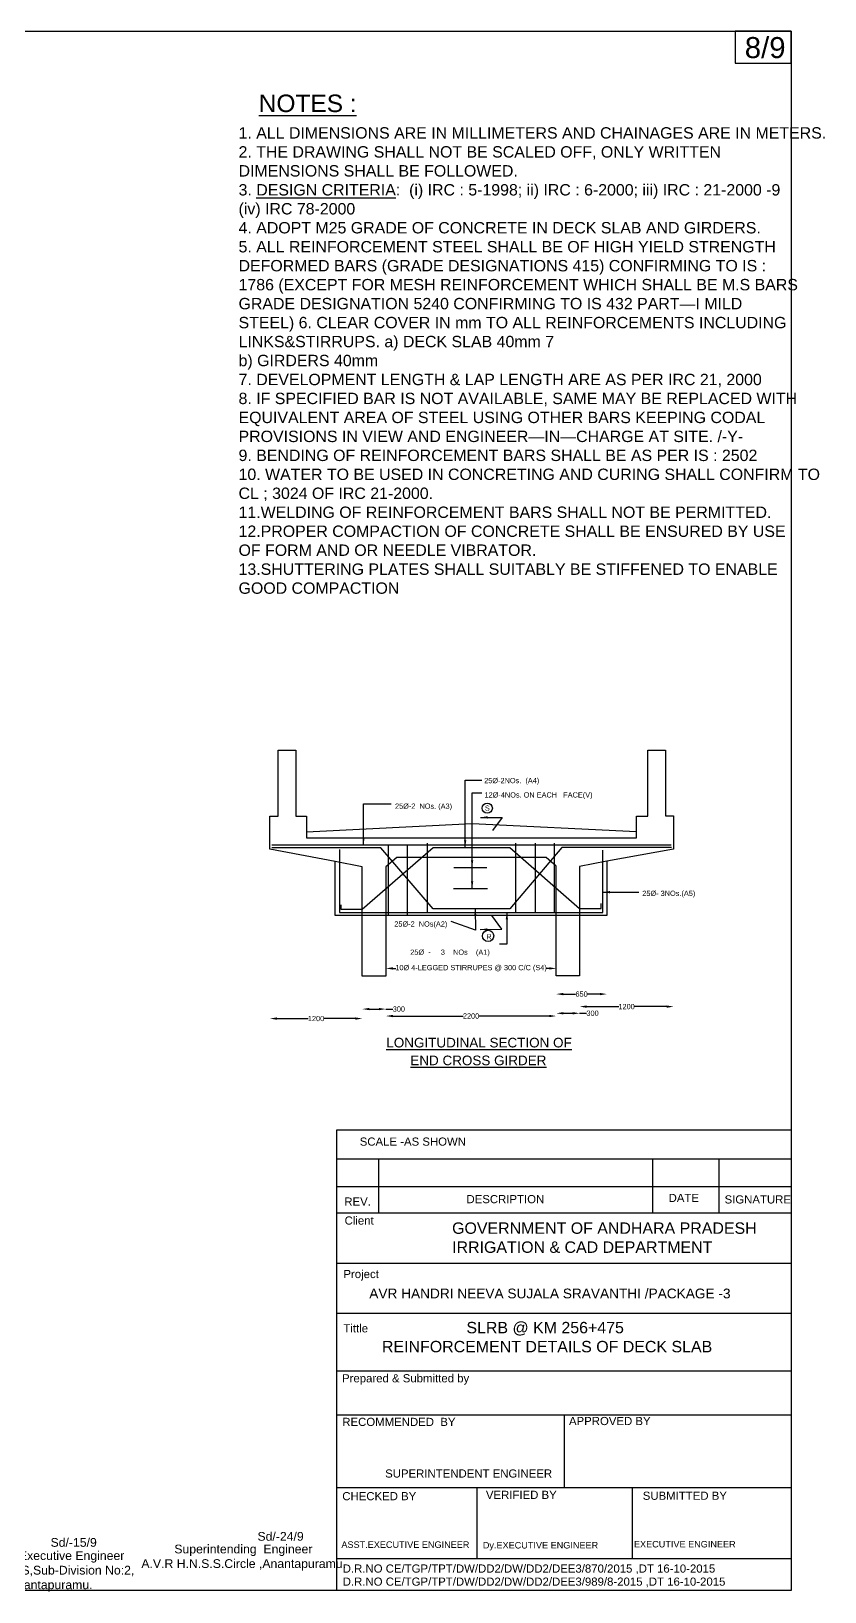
# Model space of a CAD drawing. Header units: inches. Extents: x 1043 to 2291, y -213 to 680.
# Drawn here: x 1838 to 2291, y -212 to 680 of the extents above; entities that cross this region are included whole.
import ezdxf

# ---------------------------------------------------------------- set-up
doc = ezdxf.new("R2010")
doc.units = ezdxf.units.IN
doc.header["$MEASUREMENT"] = 0
doc.layers.add('TEXT', color=1, linetype='Continuous')
doc.styles.get("Standard").update_dxf_attribs({"font": 'arial.ttf', "height": 3})
doc.dimstyles.get("Standard").update_dxf_attribs({"dimtxt": 3, "dimasz": 4, "dimexe": 0.18, "dimexo": 0.0625, "dimgap": 0.09, "dimtad": 0, "dimtih": 1, "dimtoh": 1, "dimdec": 4, "dimzin": 0, "dimdsep": 46, "dimtxsty": 'Standard', "dimcen": 0.09, "dimse1": 1, "dimse2": 1, "dimadec": 0, "dimazin": 0, "dimtfac": 1, "dimtdec": 4, "dimtofl": 0, "dimtmove": 0, "dimatfit": 3, "dimfxl": 1, "dimtolj": 1, "dimtzin": 0, "dimarcsym": 0})

# ---------------------------------------------------------------- blocks, each defined once
blk = doc.blocks.new('*D26')
at = {"color": 0, "lineweight": -2, "transparency": 16777216}
for p, q in [((2044.62, 144.45), (2046.23, 144.45)), ((2133.88, 144.45), (2132.27, 144.45))]:
    blk.add_line(p, q, dxfattribs=at)
at = {"color": 0, "transparency": 16777216}
for points in [[(2044.62, 145.11), (2044.62, 143.78), (2040.62, 144.45)], [(2133.88, 145.11), (2133.88, 143.78), (2137.88, 144.45)]]:
    blk.add_solid(points, dxfattribs=at)
at = {"layer": 'Defpoints', "color": 0, "transparency": 16777216}
for p in [(2040.62, 144.81), (2137.88, 144.81), (2137.88, 144.45)]:
    blk.add_point(p, dxfattribs=at)
at = {"color": 0, "transparency": 16777216, "insert": (2089.25, 144.45), "char_height": 3, "attachment_point": 5}
blk.add_mtext('\\A1;10Ø 4-LEGGED STIRRUPES @ 300 C/C (S4)', dxfattribs=at)
blk = doc.blocks.new('*D27')
at = {"color": 0, "lineweight": -2, "transparency": 16777216}
for p, q in [((1978.36, 115.79), (1996.33, 115.79)), ((2023.14, 115.79), (2005.17, 115.79))]:
    blk.add_line(p, q, dxfattribs=at)
at = {"color": 0, "transparency": 16777216}
for points in [[(1978.36, 116.46), (1978.36, 115.13), (1974.36, 115.79)], [(2023.14, 116.46), (2023.14, 115.13), (2027.14, 115.79)]]:
    blk.add_solid(points, dxfattribs=at)
at = {"layer": 'Defpoints', "color": 0, "transparency": 16777216}
for p in [(1974.36, 212.48), (2027.14, 202.53), (2027.14, 115.79)]:
    blk.add_point(p, dxfattribs=at)
at = {"color": 0, "transparency": 16777216, "insert": (2000.75, 115.79), "char_height": 3, "attachment_point": 5}
blk.add_mtext('\\A1;1200', dxfattribs=at)
blk = doc.blocks.new('*D28')
at = {"color": 0, "lineweight": -2, "transparency": 16777216}
for p, q in [((2031.14, 121.21), (2036.62, 121.21)), ((2040.62, 121.21), (2044.62, 121.21))]:
    blk.add_line(p, q, dxfattribs=at)
at = {"color": 0, "transparency": 16777216}
for points in [[(2031.14, 121.88), (2031.14, 120.55), (2027.14, 121.21)], [(2036.62, 121.88), (2036.62, 120.55), (2040.62, 121.21)]]:
    blk.add_solid(points, dxfattribs=at)
at = {"layer": 'Defpoints', "color": 0, "transparency": 16777216}
for p in [(2027.14, 140.08), (2040.62, 140.08), (2040.62, 121.21)]:
    blk.add_point(p, dxfattribs=at)
at = {"color": 0, "transparency": 16777216, "insert": (2048.02, 121.21), "char_height": 3, "attachment_point": 5}
blk.add_mtext('\\A1;300', dxfattribs=at)
blk = doc.blocks.new('*D29')
at = {"color": 0, "lineweight": -2, "transparency": 16777216}
for p, q in [((2044.62, 117.24), (2084.66, 117.24)), ((2133.88, 117.24), (2093.84, 117.24))]:
    blk.add_line(p, q, dxfattribs=at)
at = {"color": 0, "transparency": 16777216}
for points in [[(2044.62, 117.9), (2044.62, 116.57), (2040.62, 117.24)], [(2133.88, 117.9), (2133.88, 116.57), (2137.88, 117.24)]]:
    blk.add_solid(points, dxfattribs=at)
at = {"layer": 'Defpoints', "color": 0, "transparency": 16777216}
for p in [(2040.62, 174.6), (2137.88, 174.6), (2137.88, 117.24)]:
    blk.add_point(p, dxfattribs=at)
at = {"color": 0, "transparency": 16777216, "insert": (2089.25, 117.24), "char_height": 3, "attachment_point": 5}
blk.add_mtext('\\A1;2200', dxfattribs=at)
blk = doc.blocks.new('*D30')
at = {"color": 0, "lineweight": -2, "transparency": 16777216}
for p, q in [((2141.88, 129.78), (2148.93, 129.78)), ((2162.79, 129.78), (2155.74, 129.78))]:
    blk.add_line(p, q, dxfattribs=at)
at = {"color": 0, "transparency": 16777216}
for points in [[(2141.88, 130.45), (2141.88, 129.11), (2137.88, 129.78)], [(2162.79, 130.45), (2162.79, 129.11), (2166.79, 129.78)]]:
    blk.add_solid(points, dxfattribs=at)
at = {"layer": 'Defpoints', "color": 0, "transparency": 16777216}
for p in [(2137.88, 174.54), (2166.79, 174.54), (2166.79, 129.78)]:
    blk.add_point(p, dxfattribs=at)
at = {"color": 0, "transparency": 16777216, "insert": (2152.33, 129.78), "char_height": 3, "attachment_point": 5}
blk.add_mtext('\\A1;650', dxfattribs=at)
blk = doc.blocks.new('*D31')
at = {"color": 0, "lineweight": -2, "transparency": 16777216}
for p, q in [((2141.88, 118.82), (2147.19, 118.82)), ((2151.19, 118.82), (2155.19, 118.82))]:
    blk.add_line(p, q, dxfattribs=at)
at = {"color": 0, "transparency": 16777216}
for points in [[(2141.88, 119.48), (2141.88, 118.15), (2137.88, 118.82)], [(2147.19, 119.48), (2147.19, 118.15), (2151.19, 118.82)]]:
    blk.add_solid(points, dxfattribs=at)
at = {"layer": 'Defpoints', "color": 0, "transparency": 16777216}
for p in [(2137.88, 140.23), (2151.19, 140.23), (2151.19, 118.82)]:
    blk.add_point(p, dxfattribs=at)
at = {"color": 0, "transparency": 16777216, "insert": (2158.59, 118.82), "char_height": 3, "attachment_point": 5}
blk.add_mtext('\\A1;300', dxfattribs=at)
blk = doc.blocks.new('*D32')
at = {"color": 0, "lineweight": -2, "transparency": 16777216}
for p, q in [((2155.19, 122.62), (2173.61, 122.62)), ((2200.88, 122.62), (2182.46, 122.62))]:
    blk.add_line(p, q, dxfattribs=at)
at = {"color": 0, "transparency": 16777216}
for points in [[(2155.19, 123.29), (2155.19, 121.95), (2151.19, 122.62)], [(2200.88, 123.29), (2200.88, 121.95), (2204.88, 122.62)]]:
    blk.add_solid(points, dxfattribs=at)
at = {"layer": 'Defpoints', "color": 0, "transparency": 16777216}
for p in [(2204.88, 212.63), (2151.19, 202.61), (2204.88, 122.62)]:
    blk.add_point(p, dxfattribs=at)
at = {"color": 0, "transparency": 16777216, "insert": (2178.04, 122.62), "char_height": 3, "attachment_point": 5}
blk.add_mtext('\\A1;1200', dxfattribs=at)

msp = doc.modelspace()

# ---------------------------------------------------------------- linework, layer by layer
at = {"color": 0}
for points in [[(2272, -211), (1042.50229, -211), (1042.50229, 679.84508), (2272, 679.84508)], [(2272, 679.84508), (2240, 679.84508), (2240, 661.5), (2272, 661.5)], [(2272, -211), (2012.63875, -211), (2012.63875, 52.2983), (2272, 52.2983)]]:
    msp.add_lwpolyline(points, close=True, dxfattribs=at)
for points in [[(1974.36294, 212.48068), (1974.36294, 231.38335), (1979.07766, 231.38335), (1979.07766, 269.07872), (1989.12179, 269.07872), (1989.12179, 231.38335), (1995.26576, 231.38335), (1995.26576, 219.00998), (2183.6385, 219.00998), (2183.6385, 231.37797), (2190.20266, 231.37797), (2190.20266, 269.13012), (2200.2969, 269.13012), (2200.2969, 231.60615), (2204.8819, 231.60615), (2204.8819, 212.63309), (2166.79207, 205.69328), (2166.79207, 174.60212), (2011.73173, 174.60212), (2011.73173, 205.56875), (1974.36294, 212.48068)], [(1995.26576, 222.55187), (2089.82871, 227.29419), (2183.6385, 222.61166)], [(1975.41713, 215.05804), (2203.52547, 215.05804)], [(2041.95541, 215.05804), (2041.95541, 175.0998)], [(2052.84374, 215.05804), (2052.84374, 175.0998)], [(2064.10207, 216.04085), (2064.10207, 176.08261)], [(2114.68657, 216.04085), (2114.68657, 176.08261)], [(2125.87899, 216.04085), (2125.87899, 176.08261)], [(2136.72346, 216.04085), (2136.72346, 176.08261)], [(2203.64722, 213.56509), (2141.04304, 213.43202), (2111.39994, 178.52774), (2067.62206, 178.52774), (2037.74082, 213.33465), (1975.57021, 213.33465)], [(2166.79207, 205.69328), (2151.19, 202.60781), (2151.19, 140.22991), (2137.87768, 140.22991), (2137.87768, 202.77724), (2132.06395, 207.86402), (2046.87633, 207.86402), (2040.6226, 202.45414), (2040.6226, 140.07841), (2027.1373, 140.07841), (2027.1373, 202.53024), (2011.73173, 205.56875)], [(2014.05003, 212.36551), (2014.05003, 176.42405), (2164.54187, 176.42405), (2164.54187, 211.90881)], [(2014.94643, 180.74953), (2014.94643, 178.25869), (2027.1373, 178.25869), (2067.60068, 213.54456), (2111.45561, 213.54456), (2151.19, 178.64485), (2163.53881, 178.64485), (2163.53881, 181.51506)], [(2079.31282, 202.1615), (2098.30033, 202.1615)], [(2079.2838, 190.12987), (2098.71665, 190.12987)], [(2012.63875, 35.56439), (2272, 35.56439)], [(2036.47985, 35.56439), (2036.47985, 4.88175)], [(2192.84332, 35.56439), (2192.84332, 4.88175)], [(2230.77852, 35.56439), (2230.77852, 4.88175)], [(2012.63875, 19.88871), (2272, 19.88871)], [(2012.63875, 4.88175), (2272, 4.88175)], [(2012.63875, -24.00663), (2272, -24.00663)], [(2012.63875, -52.51984), (2272, -52.51984)], [(2012.63875, -85.53514), (2272, -85.53514)], [(2012.63875, -110.67179), (2272, -110.67179)], [(2142.31938, -110.67179), (2142.31938, -152.1523)], [(2012.63875, -152.1523), (2272, -152.1523)], [(2092.53404, -152.1523), (2092.53404, -192.67108)], [(2181.1756, -152.1523), (2181.1756, -192.67108)], [(2012.63875, -192.67108), (2272, -192.67108)]]:
    msp.add_lwpolyline(points, dxfattribs=at)
for centre, radius in [((2098.5, 236), 2.91548), ((2099, 163), 3.20156)]:
    msp.add_circle(centre, radius, dxfattribs=at)

# ---------------------------------------------------------------- texts
for s, height, p in [('8/9', 12, (2245.5, 664.5)), ('%%UNOTES :', 10, (1968.04485, 633.64895)), ('R', 3, (2098, 161)), ('SCALE -AS SHOWN ', 4.651937, (2025.68295, 43.17877)), ('REV.', 4.651937, (2016.87782, 8.92365)), ('DESCRIPTION ', 4.651937, (2086.62372, 10.31237)), ('DATE', 4.651937, (2202.01726, 11.00674)), ('SIGNATURE', 4.651937, (2233.96635, 10.14929)), ('Client ', 4.651937, (2017.04451, -1.90089)), ('Project', 4.651937, (2016.35932, -32.47185)), ('Tittle', 4.651937, (2016.35932, -63.49908)), ('Prepared & Submitted by', 4.651937, (2015.57031, -92.01275)), ('RECOMMENDED  BY ', 4.651937, (2015.72247, -116.94846)), ('APPROVED BY ', 4.651937, (2145.14675, -116.44445)), ('SUPERINTENDENT ENGINEER', 4.651937, (2040.19451, -146.4331)), ('CHECKED BY ', 4.651937, (2015.72287, -159.38034)), ('VERIFIED BY ', 4.651937, (2097.71681, -158.62432)), ('SUBMITTED BY', 4.651937, (2187.27941, -159.12834)), ('ASST.EXECUTIVE ENGINEER', 3.7215496, (2015.21829, -186.59693)), ('Dy.EXECUTIVE ENGINEER', 3.7215496, (2095.95078, -186.94395)), ('EXECUTIVE ENGINEER', 3.7215496, (2182.23363, -186.34492)), ('D.R.NO CE/TGP/TPT/DW/DD2/DW/DD2/DEE3/870/2015 ,DT 16-10-2015', 4.651937, (2015.96819, -200.72343)), ('D.R.NO CE/TGP/TPT/DW/DD2/DW/DD2/DEE3/989/8-2015 ,DT 16-10-2015', 4.651937, (2015.96819, -208.19636))]:
    msp.add_text(s, height=height, dxfattribs=at).set_placement(p)
at = {"color": 0, "attachment_point": 1}
for s, insert, char_height, width in [('1. ALL DIMENSIONS ARE IN MILLIMETERS AND CHAINAGES ARE IN METERS. \\P2. THE DRAWING SHALL NOT BE SCALED OFF, ONLY WRITTEN DIMENSIONS SHALL BE FOLLOWED. \\P3.{\\L DESIGN CRITERIA}:  (i) IRC : 5-1998; ii) IRC : 6-2000; iii) IRC : 21-2000 -9 (iv) IRC 78-2000  \\P4. ADOPT M25 GRADE OF CONCRETE IN DECK SLAB AND GIRDERS. \\P5. ALL REINFORCEMENT STEEL SHALL BE OF HIGH YIELD STRENGTH DEFORMED BARS (GRADE DESIGNATIONS 415) CONFIRMING TO IS : 1786 (EXCEPT FOR MESH REINFORCEMENT WHICH SHALL BE M.S BARS GRADE DESIGNATION 5240 CONFIRMING TO IS 432 PART—I MILD STEEL) 6. CLEAR COVER IN mm TO ALL REINFORCEMENTS INCLUDING LINKS&STIRRUPS. a) DECK SLAB 40mm 7 \\Pb) GIRDERS 40mm \\P7. DEVELOPMENT LENGTH & LAP LENGTH ARE AS PER IRC 21, 2000 \\P8. IF SPECIFIED BAR IS NOT AVAILABLE, SAME MAY BE REPLACED WITH EQUIVALENT AREA OF STEEL USING OTHER BARS KEEPING CODAL PROVISIONS IN VIEW AND ENGINEER—IN—CHARGE AT SITE. /-Y-\\P9. BENDING OF REINFORCEMENT BARS SHALL BE AS PER IS : 2502 \\P10. WATER TO BE USED IN CONCRETING AND CURING SHALL CONFIRM TO \\PCL ; 3024 OF IRC 21-2000. \\P11.WELDING OF REINFORCEMENT BARS SHALL NOT BE PERMITTED.\\P12.PROPER COMPACTION OF CONCRETE SHALL BE ENSURED BY USE OF FORM AND OR NEEDLE VIBRATOR.\\P13.SHUTTERING PLATES SHALL SUITABLY BE STIFFENED TO ENABLE GOOD COMPACTION', (1956.5, 625), 6.5, 320.0781949), ('\\pi7.6528;{\\H1.1667x;GOVERNMENT OF ANDHARA PRADESH  \\P\\pi20.201;IRRIGATION & CAD DEPARTMENT} ', (2070.76438, -0.67172), 5.5823244, 187.9906811), ('AVR HANDRI NEEVA SUJALA SRAVANTHI /PACKAGE -3', (2031.12873, -38.47254), 5.5823244, 205.9811452), ('\\pi66.767;SLRB @ KM 256+475\\P\\pi16.029; REINFORCEMENT DETAILS OF DECK SLAB ', (2019.82614, -57.49214), 6.5127118, 222.667903)]:
    msp.add_mtext(s, dxfattribs=dict(at, insert=insert, char_height=char_height, width=width))
at = {"layer": 'TEXT', "color": 0}
for s, height, p in [('25Ø-2NOs.  (A4)', 3, (2096.73596, 250.25823)), ('12Ø-4NOs. ON EACH   FACE(V)', 3, (2096.90545, 242.06445)), ('25Ø-2  NOs. (A3)', 3, (2045.81104, 235.62772)), ('S', 3, (2097.12818, 234.50008)), ('25Ø- 3NOs.(A5)', 3, (2186.98871, 185.8321)), ('25Ø-2  NOs(A2)', 3, (2045.41116, 168.32169)), ('25Ø  -     3    NOs    (A1)', 3, (2054.52847, 152.21178)), ('%%ULONGITUDINAL SECTION OF', 5.5, (2040.86044, 99.29434)), ('%%UEND CROSS GIRDER', 5.5, (2054.57895, 89.13918)), ('Sd/-24/9', 5, (1967.29122, -182.50798)), ('Sd/-15/9', 5, (1849.1641, -185.96671))]:
    msp.add_text(s, height=height, dxfattribs=at).set_placement(p)
at = {"layer": 'TEXT', "color": 0, "char_height": 5, "attachment_point": 1}
for s, insert, width in [('\\pi21.932;Superintending  Engineer  \\P\\pi3.1188;A.V.R H.N.S.S.Circle ,Anantapuramu.', (1897.89882, -184.73899), 122.4790615), ('\\pi16.093;Deputy Executive Engineer  \\P\\pi10.563;AVR HNSS,Sub-Division No:2,\\P\\pi34.422;Anantapuramu.', (1790.95392, -188.5), 115.9997109)]:
    msp.add_mtext(s, dxfattribs=dict(at, insert=insert, width=width))

# ---------------------------------------------------------------- dimensions: what is measured, and where the dimension line sits
at = {"color": 0}
for base, p1, p2, text, picture, middle in [((2027.1373, 115.7934), (1974.36294, 212.48068), (2027.1373, 202.53024), '1200', '*D27', (2000.75012, 115.7934)), ((2204.8819, 122.61956), (2151.19, 202.60781), (2204.8819, 212.63309), '1200', '*D32', (2178.03595, 122.61956)), ((2137.87768, 117.23715), (2040.6226, 174.60212), (2137.87768, 174.60212), '2200', '*D29', (2089.25014, 117.23715)), ((2166.79207, 129.77844), (2137.87768, 174.53962), (2166.79207, 174.53962), '650', '*D30', (2152.33487, 129.77844)), ((2137.87768, 144.44714), (2040.6226, 144.80825), (2137.87768, 144.80825), '10Ø 4-LEGGED STIRRUPES @ 300 C/C (S4)', '*D26', (2089.25014, 144.44714)), ((2040.6226, 121.21316), (2027.1373, 140.07841), (2040.6226, 140.07841), '300', '*D28', (2048.02058, 121.21316)), ((2151.19, 118.81641), (2137.87768, 140.22991), (2151.19, 140.22991), '300', '*D31', (2158.58798, 118.81641))]:
    dim = msp.add_linear_dim(base=base, p1=p1, p2=p2, text=text, dimstyle='Standard', dxfattribs=at)
    dim.commit()
    dim.dimension.update_dxf_attribs({"geometry": picture, "text_midpoint": middle})

# ---------------------------------------------------------------- leaders
for points in [[(2085.86961, 213.54456), (2085.86961, 251.98959), (2095.37429, 251.98959)], [(2089.83623, 202.1615), (2089.83623, 244.75193), (2095.46335, 244.75193)], [(2027.82995, 215.05804), (2027.88232, 238.49901), (2043.55822, 238.38359)], [(2094.64887, 230.70594), (2107.04095, 230.70594), (2101.43781, 223.24769)], [(2089.85502, 190.12987), (2089.83623, 202.1615)], [(2164.54187, 188), (2185, 188)], [(2091.63708, 178.52774), (2091.69972, 166.32044), (2077.85386, 171.24398)], [(2094.47826, 166.62944), (2106.81878, 166.79853), (2101.14886, 174.60212)], [(2109.67021, 176.42405), (2109.68283, 158.29559), (2105.41775, 158.38821)]]:
    msp.add_leader(points, dimstyle='Standard', override={"dimgap": 0.09, "dimtad": 0}, dxfattribs=at)

doc.saveas('drawing.dxf')
